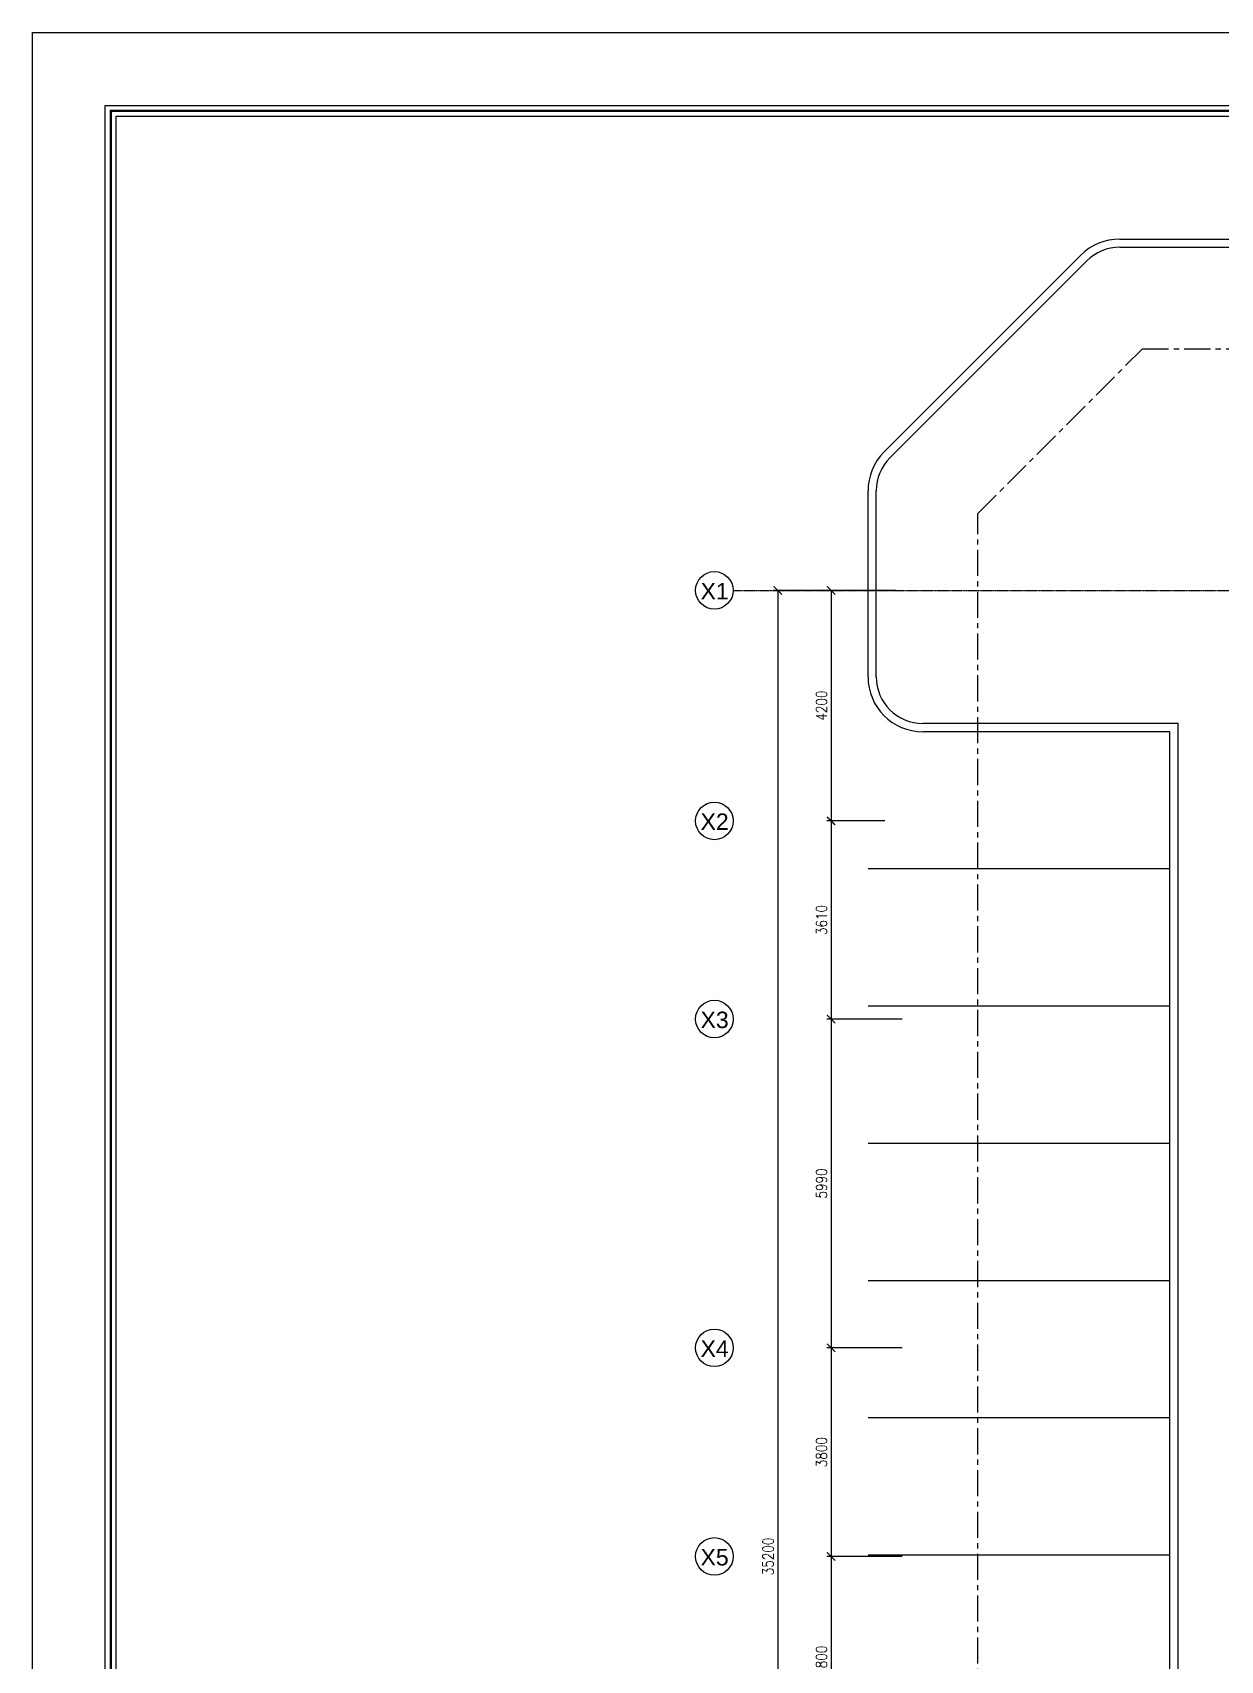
# Model space of a CAD drawing. Header units: millimetres. Extents: x 0 to 91840, y -5689 to 55688.
# Drawn here: x 1000 to 22643, y 26031 to 55688 of the extents above; entities that cross this region are included whole.
import ezdxf
from ezdxf.enums import TextEntityAlignment as Align

# ---------------------------------------------------------------- set-up
doc = ezdxf.new("R2010")
doc.units = ezdxf.units.MM
doc.linetypes.add('CENTER', pattern=[50.8, 31.75, -6.35, 6.35, -6.35])
doc.linetypes.add('DASHED', pattern=[19.05, 12.7, -6.35])
for name, color, linetype in [('A-ANNO-DIMS', 1, 'Continuous'), ('A-ANNO-SYMB', 33, 'Continuous'), ('A-ANNO-TEXT', 8, 'Continuous'), ('A-AREA', 8, 'CENTER'), ('A-GRID', 253, 'CENTER'), ('L-WALK', 8, 'Continuous'), ('LOGO LINE', 7, 'Continuous'), ('LOGO1LINE', 7, 'Continuous')]:
    doc.layers.add(name, color=color, linetype=linetype)
doc.styles.add('ROMANS', font='romans.shx', dxfattribs={"width": 0.8})
doc.styles.add('SANSSERIF', font='sas_____.pfb')
doc.dimstyles.new('100 of DIM2', dxfattribs={"dimscale": 0, "dimtxt": 200, "dimasz": 150, "dimexe": 75, "dimexo": 200, "dimgap": 75, "dimtad": 1, "dimdec": 0, "dimrnd": 5, "dimzin": 0, "dimdsep": 46, "dimtxsty": 'ROMANS', "dimblk": 'ARCHTICK', "dimcen": 100, "dimclrd": 94, "dimclre": 94, "dimclrt": 2, "dimadec": 0, "dimazin": 0, "dimtfac": 1, "dimtdec": 0, "dimtofl": 0, "dimtmove": 2, "dimatfit": 3, "dimldrblk": 'OPEN90', "dimfxl": 75, "dimtolj": 1, "dimtzin": 0, "dimarcsym": 0})

# ---------------------------------------------------------------- blocks, each defined once
blk = doc.blocks.new('_ArchTick')
at = {"color": 0, "linetype": 'ByBlock', "const_width": 0.15}
blk.add_lwpolyline([(-0.5, -0.5), (0.5, 0.5)], dxfattribs=at)
blk = doc.blocks.new('*D166')
at = {"layer": 'A-ANNO-DIMS', "color": 94, "lineweight": -2, "ltscale": 3, "transparency": 16777216}
for p, q in [((16732, 45525), (14502, 45525)), ((14577, 45525), (14577, 10325)), ((16732, 10325), (14502, 10325))]:
    blk.add_line(p, q, dxfattribs=at)
at = {"layer": 'Defpoints', "color": 0, "ltscale": 3, "transparency": 16777216}
for p in [(16932, 45525), (14577, 10325), (16932, 10325)]:
    blk.add_point(p, dxfattribs=at)
at = {"layer": 'A-ANNO-DIMS', "color": 94, "lineweight": -2, "ltscale": 3, "transparency": 16777216, "xscale": 150, "yscale": 150, "zscale": 150}
for p, rotation in [((14577, 45525), 90), ((14577, 10325), 270)]:
    blk.add_blockref('_ArchTick', p, dxfattribs=dict(at, rotation=rotation))
at = {"layer": 'A-ANNO-DIMS', "color": 2, "ltscale": 3, "transparency": 16777216, "insert": (14402, 27925), "char_height": 200, "attachment_point": 5, "rotation": 90, "style": 'ROMANS'}
blk.add_mtext('\\A1;35200', dxfattribs=at)
blk = doc.blocks.new('_Open90')
at = {"color": 0, "linetype": 'ByBlock', "lineweight": -2}
for p, q in [((0, 0), (-1, 0)), ((-0.5, 0.5), (0, 0)), ((0, 0), (-0.5, -0.5))]:
    blk.add_line(p, q, dxfattribs=at)
blk = doc.blocks.new('*D167')
at = {"layer": 'A-ANNO-DIMS', "color": 94, "lineweight": -2, "ltscale": 3, "transparency": 16777216}
for p, q in [((16527, 45525), (15474, 45525)), ((15549, 45525), (15549, 41325)), ((16527, 41325), (15474, 41325))]:
    blk.add_line(p, q, dxfattribs=at)
at = {"layer": 'Defpoints', "color": 0, "ltscale": 3, "transparency": 16777216}
for p in [(16727, 45525), (15549, 41325), (16727, 41325)]:
    blk.add_point(p, dxfattribs=at)
at = {"layer": 'A-ANNO-DIMS', "color": 94, "lineweight": -2, "ltscale": 3, "transparency": 16777216, "xscale": 150, "yscale": 150, "zscale": 150}
for p, rotation in [((15549, 45525), 90), ((15549, 41325), 270)]:
    blk.add_blockref('_ArchTick', p, dxfattribs=dict(at, rotation=rotation))
at = {"layer": 'A-ANNO-DIMS', "color": 2, "ltscale": 3, "transparency": 16777216, "insert": (15374, 43425), "char_height": 200, "attachment_point": 5, "rotation": 90, "style": 'ROMANS'}
blk.add_mtext('\\A1;4200', dxfattribs=at)
blk = doc.blocks.new('*D168')
at = {"layer": 'A-ANNO-DIMS', "color": 94, "lineweight": -2, "ltscale": 3, "transparency": 16777216}
for p, q in [((16527, 41325), (15474, 41325)), ((15549, 41325), (15549, 37715)), ((16841, 37715), (15474, 37715))]:
    blk.add_line(p, q, dxfattribs=at)
at = {"layer": 'Defpoints', "color": 0, "ltscale": 3, "transparency": 16777216}
for p in [(16727, 41325), (15549, 37715), (17041, 37715)]:
    blk.add_point(p, dxfattribs=at)
at = {"layer": 'A-ANNO-DIMS', "color": 94, "lineweight": -2, "ltscale": 3, "transparency": 16777216, "xscale": 150, "yscale": 150, "zscale": 150}
for p, rotation in [((15549, 41325), 90), ((15549, 37715), 270)]:
    blk.add_blockref('_ArchTick', p, dxfattribs=dict(at, rotation=rotation))
at = {"layer": 'A-ANNO-DIMS', "color": 2, "ltscale": 3, "transparency": 16777216, "insert": (15374, 39520), "char_height": 200, "attachment_point": 5, "rotation": 90, "style": 'ROMANS'}
blk.add_mtext('\\A1;3610', dxfattribs=at)
blk = doc.blocks.new('*D169')
at = {"layer": 'A-ANNO-DIMS', "color": 94, "lineweight": -2, "ltscale": 3, "transparency": 16777216}
for p, q in [((16841, 37715), (15474, 37715)), ((15549, 37715), (15549, 31725)), ((16841, 31725), (15474, 31725))]:
    blk.add_line(p, q, dxfattribs=at)
at = {"layer": 'Defpoints', "color": 0, "ltscale": 3, "transparency": 16777216}
for p in [(17041, 37715), (15549, 31725), (17041, 31725)]:
    blk.add_point(p, dxfattribs=at)
at = {"layer": 'A-ANNO-DIMS', "color": 94, "lineweight": -2, "ltscale": 3, "transparency": 16777216, "xscale": 150, "yscale": 150, "zscale": 150}
for p, rotation in [((15549, 37715), 90), ((15549, 31725), 270)]:
    blk.add_blockref('_ArchTick', p, dxfattribs=dict(at, rotation=rotation))
at = {"layer": 'A-ANNO-DIMS', "color": 2, "ltscale": 3, "transparency": 16777216, "insert": (15374, 34720), "char_height": 200, "attachment_point": 5, "rotation": 90, "style": 'ROMANS'}
blk.add_mtext('\\A1;5990', dxfattribs=at)
blk = doc.blocks.new('*D170')
at = {"layer": 'A-ANNO-DIMS', "color": 94, "lineweight": -2, "ltscale": 3, "transparency": 16777216}
for p, q in [((16841, 31725), (15474, 31725)), ((15549, 31725), (15549, 27925)), ((16841, 27925), (15474, 27925))]:
    blk.add_line(p, q, dxfattribs=at)
at = {"layer": 'Defpoints', "color": 0, "ltscale": 3, "transparency": 16777216}
for p in [(17041, 31725), (15549, 27925), (17041, 27925)]:
    blk.add_point(p, dxfattribs=at)
at = {"layer": 'A-ANNO-DIMS', "color": 94, "lineweight": -2, "ltscale": 3, "transparency": 16777216, "xscale": 150, "yscale": 150, "zscale": 150}
for p, rotation in [((15549, 31725), 90), ((15549, 27925), 270)]:
    blk.add_blockref('_ArchTick', p, dxfattribs=dict(at, rotation=rotation))
at = {"layer": 'A-ANNO-DIMS', "color": 2, "ltscale": 3, "transparency": 16777216, "insert": (15374, 29825), "char_height": 200, "attachment_point": 5, "rotation": 90, "style": 'ROMANS'}
blk.add_mtext('\\A1;3800', dxfattribs=at)
blk = doc.blocks.new('*D171')
at = {"layer": 'A-ANNO-DIMS', "color": 94, "lineweight": -2, "ltscale": 3, "transparency": 16777216}
for p, q in [((16841, 27925), (15474, 27925)), ((15549, 27925), (15549, 24125)), ((16841, 24125), (15474, 24125))]:
    blk.add_line(p, q, dxfattribs=at)
at = {"layer": 'Defpoints', "color": 0, "ltscale": 3, "transparency": 16777216}
for p in [(17041, 27925), (15549, 24125), (17041, 24125)]:
    blk.add_point(p, dxfattribs=at)
at = {"layer": 'A-ANNO-DIMS', "color": 94, "lineweight": -2, "ltscale": 3, "transparency": 16777216, "xscale": 150, "yscale": 150, "zscale": 150}
for p, rotation in [((15549, 27925), 90), ((15549, 24125), 270)]:
    blk.add_blockref('_ArchTick', p, dxfattribs=dict(at, rotation=rotation))
at = {"layer": 'A-ANNO-DIMS', "color": 2, "ltscale": 3, "transparency": 16777216, "insert": (15374, 26025), "char_height": 200, "attachment_point": 5, "rotation": 90, "style": 'ROMANS'}
blk.add_mtext('\\A1;3800', dxfattribs=at)

msp = doc.modelspace()

# ---------------------------------------------------------------- linework, layer by layer
at = {"layer": 'A-ANNO-SYMB', "ltscale": 3}
for centre in [(13422.48, 45525.23), (13422.48, 41325.23), (13422.48, 37715.23), (13422.48, 31725.23), (13422.48, 27925.23)]:
    msp.add_circle(centre, 342.17, dxfattribs=at)
at = {"layer": 'A-AREA', "ltscale": 15}
for p, q in [((18221.86, 46925.23), (21221.86, 49925.23)), ((21221.86, 49925.23), (53321.86, 49925.23)), ((18221.86, 6925.23), (18221.86, 46925.23))]:
    msp.add_line(p, q, dxfattribs=at)
at = {"layer": 'A-GRID', "ltscale": 0.1}
msp.add_line((13764.65, 45525.23), (57304.24, 45525.23), dxfattribs=at)
at = {"layer": 'L-WALK', "ltscale": 15}
for p, q in [((20807.65, 51925.23), (23221.86, 51925.23)), ((16514.75, 48046.55), (20100.54, 51632.34)), ((20807.65, 51775.23), (23221.86, 51775.23)), ((16620.82, 47940.49), (20206.61, 51526.27)), ((16221.86, 43949.2), (16221.86, 47339.45)), ((16371.86, 43949.2), (16371.86, 47339.45)), ((21871.86, 15600.23), (21871.86, 43099.2)), ((21721.86, 15750.23), (21721.86, 42949.2))]:
    msp.add_line(p, q, dxfattribs=at)
at = {"layer": 'L-WALK', "ltscale": 3}
for p, q in [((21871.86, 43099.2), (17221.86, 43099.2)), ((21721.86, 42949.2), (17221.86, 42949.2))]:
    msp.add_line(p, q, dxfattribs=at)
at = {"layer": 'L-WALK', "linetype": 'DASHED', "ltscale": 0.2}
for p, q in [((21721.86, 40449.2), (16221.86, 40449.2)), ((21721.86, 37949.2), (16221.86, 37949.2)), ((21721.86, 35449.2), (16221.86, 35449.2)), ((21721.86, 32949.2), (16221.86, 32949.2)), ((21721.86, 30449.2), (16221.86, 30449.2)), ((21721.86, 27949.2), (16221.86, 27949.2))]:
    msp.add_line(p, q, dxfattribs=at)
at = {"layer": 'L-WALK', "ltscale": 15}
for centre, radius, start, end in [((20807.65, 50925.23), 1000, 90, 135), ((20807.65, 50925.23), 850, 90, 135), ((17221.86, 47339.45), 1000, 135, 180), ((17221.86, 47339.45), 850, 135, 180)]:
    msp.add_arc(centre, radius, start, end, dxfattribs=at)
at = {"layer": 'L-WALK', "ltscale": 3}
for radius in [1000, 850]:
    msp.add_arc((17221.86, 43949.2), radius, 180, 270, dxfattribs=at)
at = {"layer": 'LOGO LINE'}
msp.add_lwpolyline([(79758.04, 0), (1000, 0), (1000, 55687.5), (79758.04, 55687.5)], close=True, dxfattribs=at)
at = {"layer": 'LOGO1LINE'}
for points in [[(78432.14, 1325.89), (2325.89, 1325.89), (2325.89, 54361.61), (78432.14, 54361.61)], [(68123.44, 1524.78), (2524.78, 1524.78), (2524.78, 54162.72), (68123.44, 54162.72)]]:
    msp.add_lwpolyline(points, close=True, dxfattribs=at)
at = {"layer": 'LOGO1LINE', "const_width": 39.78}
msp.add_lwpolyline([(78332.7, 1425.33), (2425.33, 1425.33), (2425.33, 54262.17), (78332.7, 54262.17)], close=True, dxfattribs=at)

# ---------------------------------------------------------------- texts
at = {"layer": 'A-ANNO-TEXT', "style": 'SANSSERIF'}
for s, p in [('X1', (13427.08, 45360.65)), ('X2', (13427.08, 41160.65)), ('X3', (13427.08, 37550.65)), ('X4', (13427.08, 31560.65)), ('X5', (13427.08, 27760.65))]:
    msp.add_text(s, height=300, dxfattribs=at).set_placement(p, align=Align.CENTER)

# ---------------------------------------------------------------- dimensions: what is measured, and where the dimension line sits
at = {"layer": 'A-ANNO-DIMS', "ltscale": 3}
for base, p1, p2, picture, middle in [((14576.65, 10325.23), (16931.78, 45525.23), (16931.78, 10325.23), '*D166', (14401.65, 27925.23)), ((15549.09, 41325.23), (16726.66, 45525.23), (16726.66, 41325.23), '*D167', (15374.09, 43425.23)), ((15549.09, 37715.23), (16726.66, 41325.23), (17040.68, 37715.23), '*D168', (15374.09, 39520.23)), ((15549.09, 31725.23), (17040.68, 37715.23), (17040.68, 31725.23), '*D169', (15374.09, 34720.23)), ((15549.09, 27925.23), (17040.68, 31725.23), (17040.68, 27925.23), '*D170', (15374.09, 29825.23)), ((15549.09, 24125.23), (17040.68, 27925.23), (17040.68, 24125.23), '*D171', (15374.09, 26025.23))]:
    dim = msp.add_linear_dim(base=base, p1=p1, p2=p2, angle=90, dimstyle='100 of DIM2', override={"dimscale": 1}, dxfattribs=at)
    dim.commit()
    dim.dimension.update_dxf_attribs({"geometry": picture, "text_midpoint": middle})

doc.saveas('drawing.dxf')
